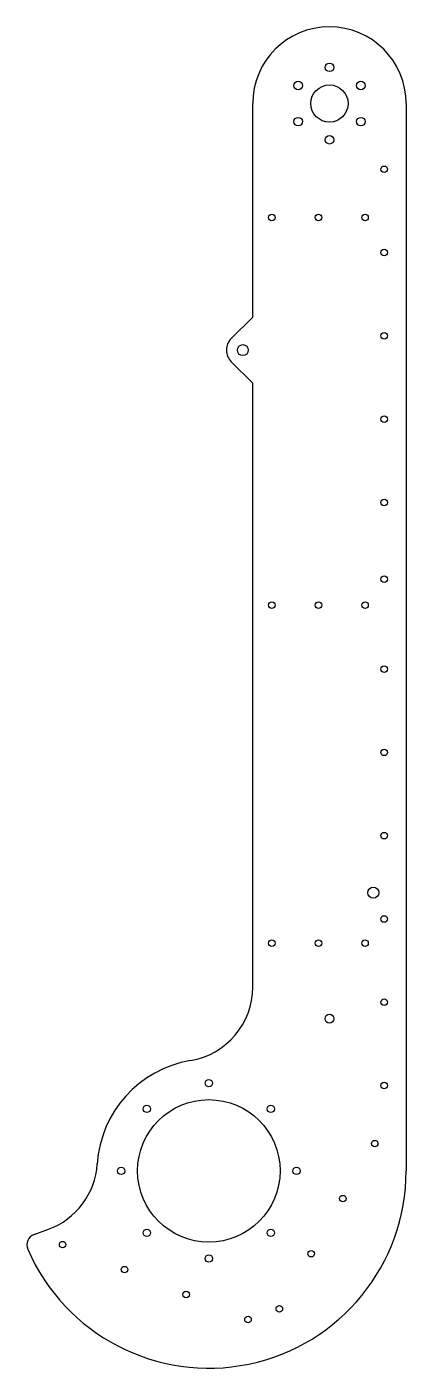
# Model space of a CAD drawing. Header units: inches. Extents: x -4.2 to 4.5, y -4.5 to 26.1.
import ezdxf

# ---------------------------------------------------------------- set-up
doc = ezdxf.new("R2010")
doc.units = ezdxf.units.IN
doc.header["$MEASUREMENT"] = 0

msp = doc.modelspace()

# ---------------------------------------------------------------- linework, layer by layer
at = {"linetype": 'Continuous', "lineweight": 25}
for p, q in [((1, 19.471), (1, 24.346)), ((4.5, 24.346), (4.5, 0)), ((0.511, 18.987), (1, 19.471)), ((1, 17.971), (0.511, 18.454)), ((1, 4.192), (1, 17.971)), ((-3.987, -1.451), (-3.66, -1.332))]:
    msp.add_line(p, q, dxfattribs=at)
for centre, radius in [((2.75, 25.171), 0.098), ((2.036, 24.758), 0.098), ((3.464, 24.758), 0.098), ((2.75, 24.346), 0.425), ((2.036, 23.933), 0.098), ((3.464, 23.933), 0.098), ((2.75, 23.521), 0.098), ((4, 22.846), 0.0748), ((1.437, 21.746), 0.0748), ((2.5, 21.746), 0.0747), ((3.562, 21.746), 0.0748), ((4, 20.946), 0.0748), ((4, 19.046), 0.0748), ((0.775, 18.721), 0.125), ((4, 17.146), 0.0748), ((4, 15.246), 0.0748), ((4, 13.496), 0.0748), ((1.437, 12.906), 0.0748), ((2.5, 12.906), 0.0747), ((3.562, 12.906), 0.0748), ((4, 11.446), 0.0747), ((4, 9.546), 0.0747), ((4, 7.646), 0.0747), ((3.75, 6.346), 0.125), ((4, 5.746), 0.0748), ((1.437, 5.196), 0.0747), ((2.5, 5.196), 0.0748), ((3.562, 5.196), 0.0748), ((4, 3.846), 0.0748), ((2.75, 3.471), 0.101), ((0, 2), 0.0847), ((4, 1.946), 0.0747), ((0, 0), 1.625), ((-1.414, 1.414), 0.0847), ((1.414, 1.414), 0.0848), ((3.782, 0.622), 0.0747), ((-2, 0), 0.0848), ((2, 0), 0.0847), ((3.057, -0.633), 0.0747), ((-1.414, -1.414), 0.0847), ((1.414, -1.414), 0.0848), ((-3.335, -1.682), 0.0747), ((2.332, -1.889), 0.0747), ((0, -2), 0.0847), ((-1.926, -2.252), 0.0747), ((-0.516, -2.821), 0.0747), ((0.893, -3.391), 0.0747), ((1.607, -3.145), 0.0747)]:
    msp.add_circle(centre, radius, dxfattribs=at)
for centre, radius, start, end in [((2.75, 24.346), 1.75, 0, 180), ((0.775, 18.721), 0.375, 134.6863, 225.3137), ((-0.7, 4.192), 1.7, 279.4801, 0), ((0, 0), 2.55, 99.4801, 176.4218), ((0, 0), 4.5, 203.3723, 0), ((-4.242, 0.265), 1.7, 290, 356.4218), ((-3.901, -1.686), 0.25, 110, 203.3723)]:
    msp.add_arc(centre, radius, start, end, dxfattribs=at)

doc.saveas('drawing.dxf')
